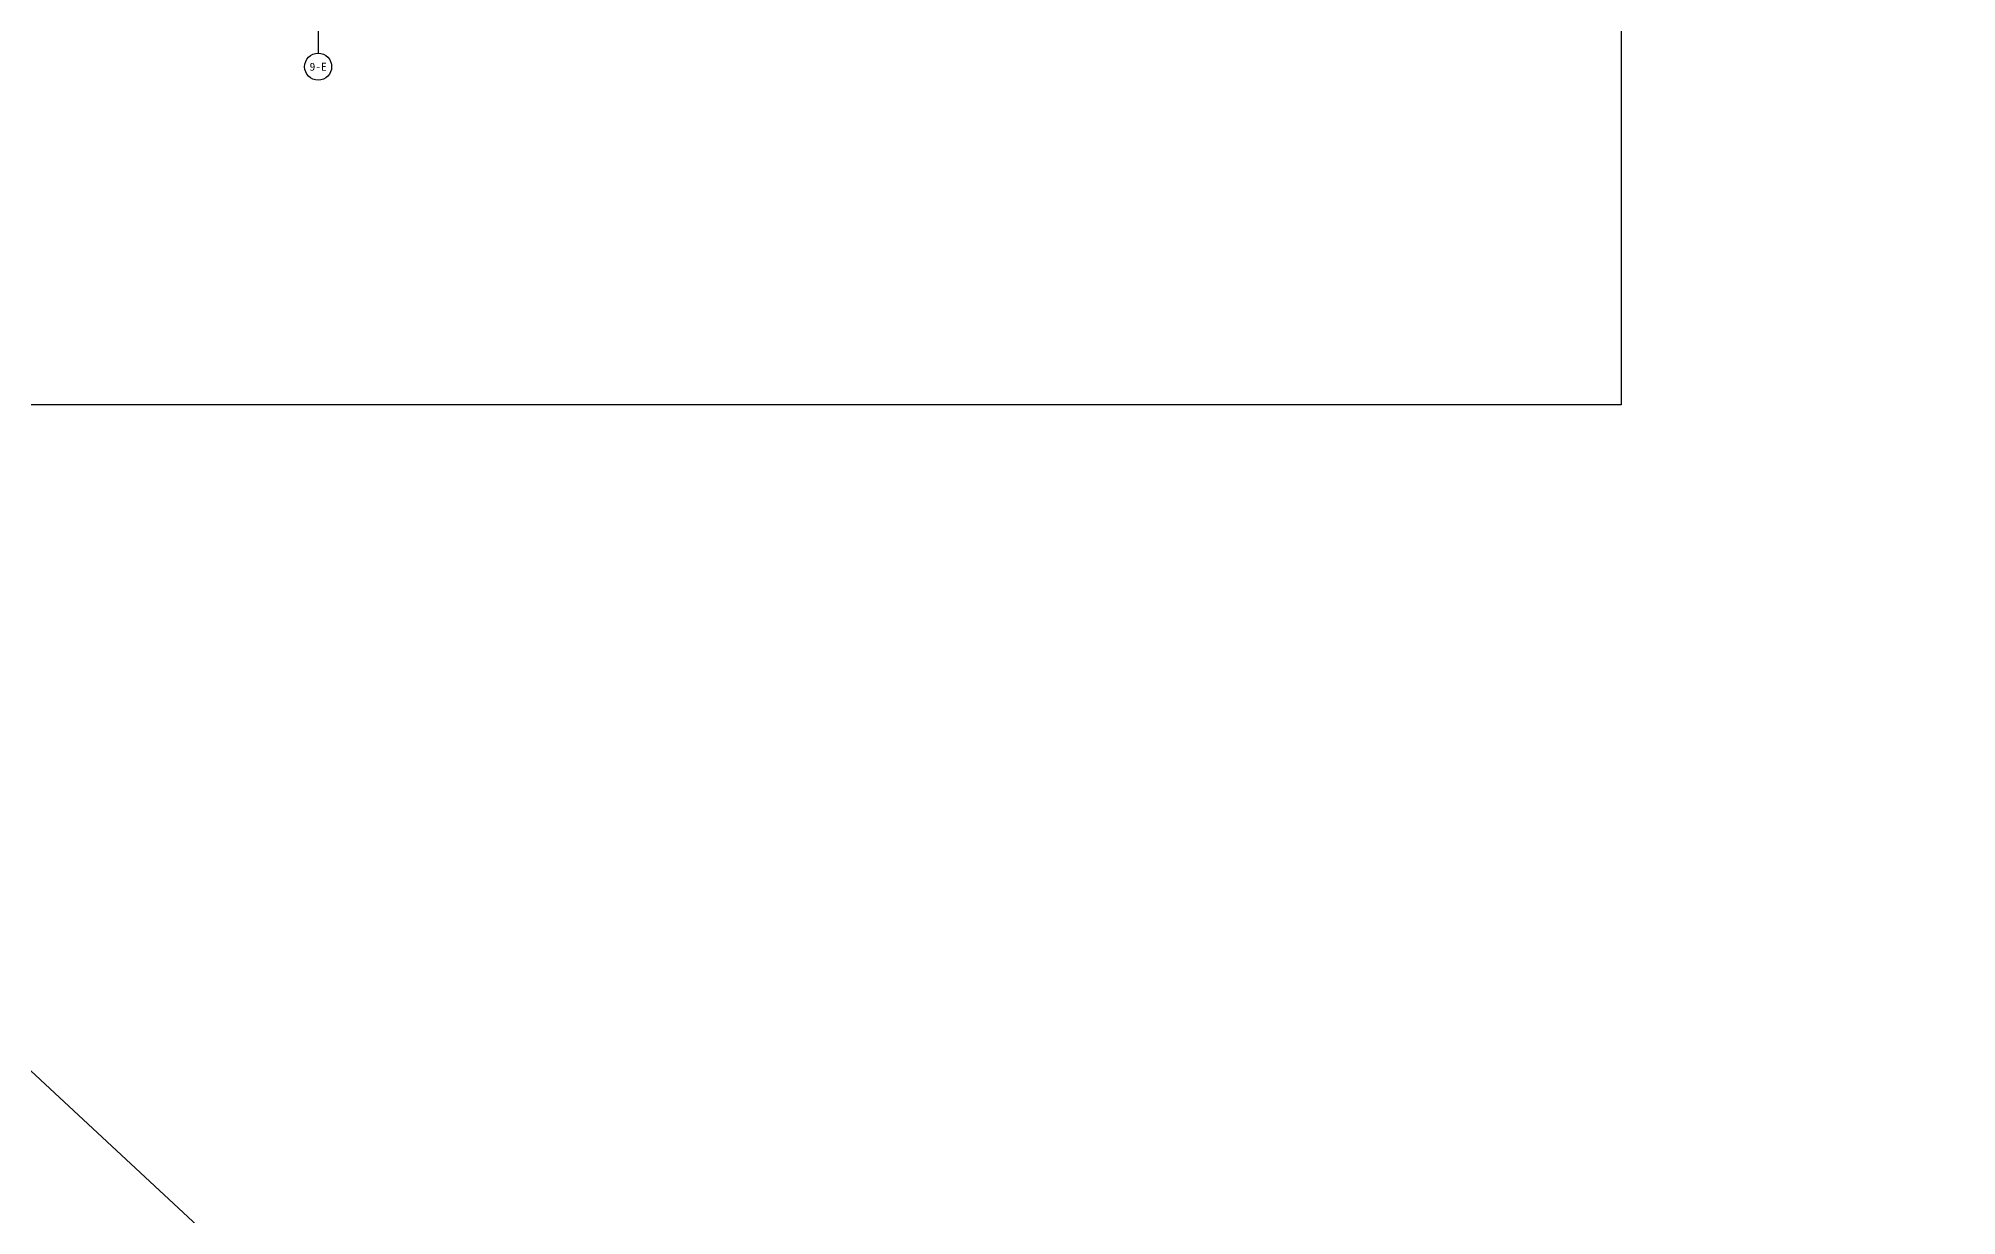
# Model space of a CAD drawing. Extents: x 198753 to 882193, y -399300 to 132460.
# Drawn here: x 440441 to 451792, y -73879 to -66911 of the extents above; entities that cross this region are included whole.
import ezdxf
from ezdxf.enums import TextEntityAlignment as Align

# ---------------------------------------------------------------- set-up
doc = ezdxf.new("R2010")
doc.units = 0
doc.header["$LTSCALE"] = 1000
doc.header["$MEASUREMENT"] = 0
for name, color, linetype in [('01-标注_轴线坐标', 132, 'Continuous'), ('02-TEXT_轴号', 7, 'Continuous'), ('AXIS_TEXT', 7, 'Continuous')]:
    doc.layers.add(name, color=color, linetype=linetype)
doc.layers.add('04-不打印_辅助线', color=165, linetype='Continuous', plot=False)
doc.styles.add('_TCH_AXIS', font='STXIHEI.TTF', dxfattribs={"width": 0.75})
doc.styles.add('COMPLEX', font='COMPLEX')

# ---------------------------------------------------------------- blocks, each defined once
blk = doc.blocks.new('_AXISO')
blk.add_circle((0, 0), 0.5)
at = {"layer": 'AXIS_TEXT', "style": 'COMPLEX', "width": 1.041667}
blk.add_attdef('A', text='', height=0.56, dxfattribs=at).set_placement((-0.25, -0.28), (0.25, -0.28), align=Align.FIT)

msp = doc.modelspace()

# ---------------------------------------------------------------- linework, layer by layer
msp.add_lwpolyline([(463143.8, -94124.6), (295307.5, 61565.2)])
at = {"layer": '01-标注_轴线坐标'}
msp.add_line((442096.2, -66799.1), (442096.2, -66999.1), dxfattribs=at)
at = {"layer": '04-不打印_辅助线', "color": 1}
msp.add_lwpolyline([(430841.5, -53853.6), (449807, -53853.6), (449807, -69079.9), (430841.5, -69079.9)], close=True, dxfattribs=at)

# ---------------------------------------------------------------- block references
at = {"layer": '01-标注_轴线坐标'}
ref = msp.add_blockref('_AXISO', (442096.2, -67079.1), dxfattribs=dict(at, xscale=160, yscale=160, zscale=160))
ref.add_attrib('A', '9-E', dxfattribs={"layer": '02-TEXT_轴号', "height": 47.36, "style": '_TCH_AXIS', "width": 1.500904}).set_placement((442045.5, -67102.8), (442147, -67102.8), align=Align.FIT)

doc.saveas('drawing.dxf')
